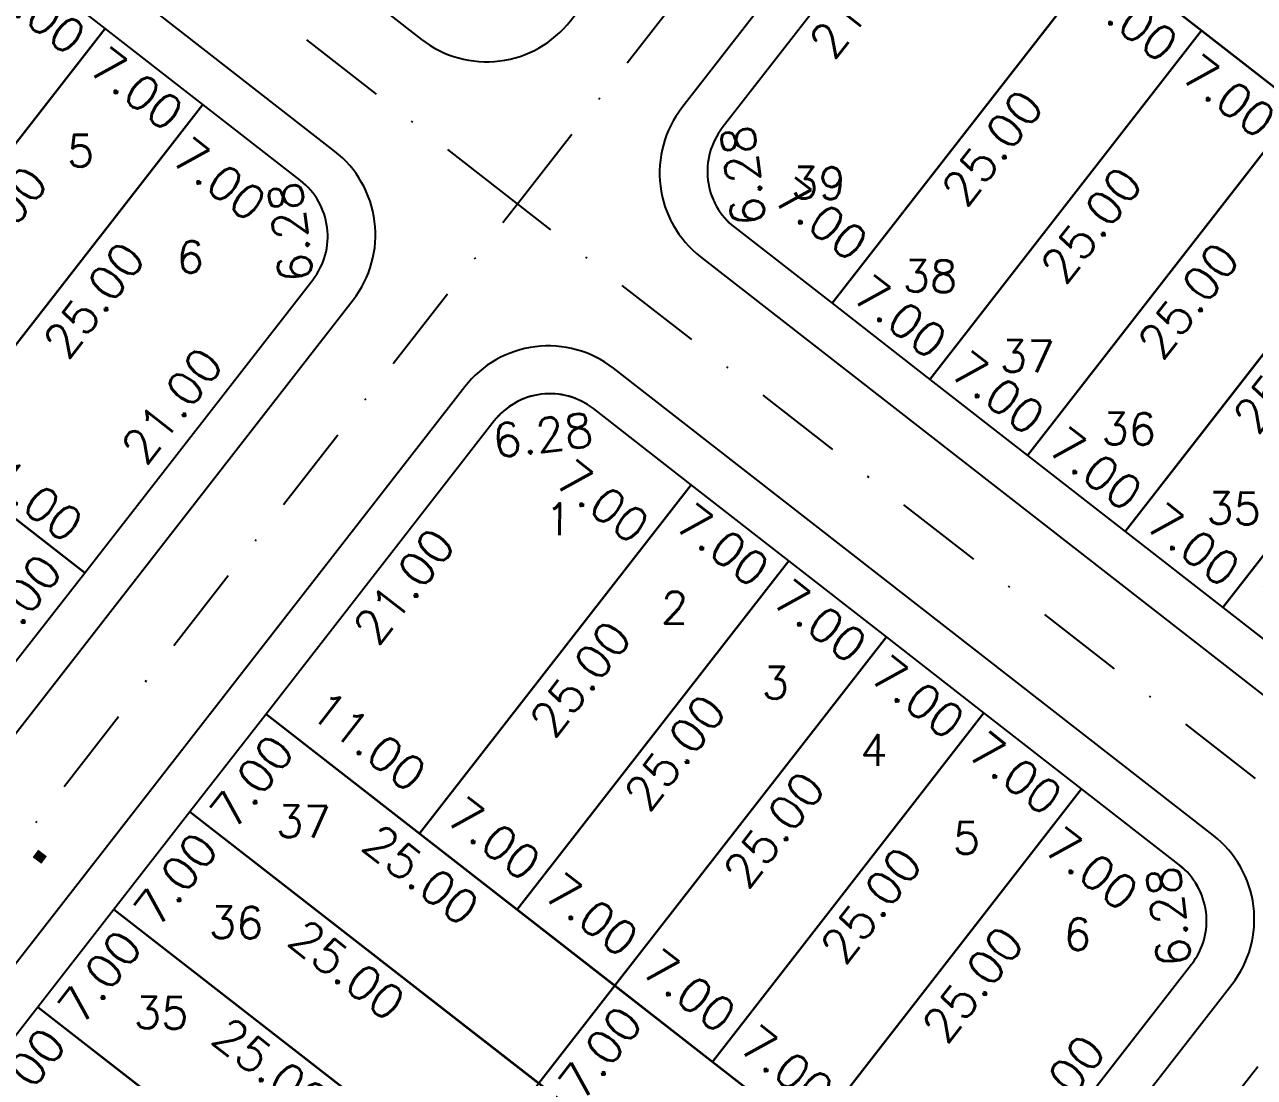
# Model space of a CAD drawing. Header units: millimetres. Extents: x -4430026 to 4783824, y 584 to 9593110.
# Drawn here: x 1955 to 2024.5, y 1104.4 to 1164 of the extents above; entities that cross this region are included whole.
import ezdxf
from ezdxf.enums import TextEntityAlignment as Align

# ---------------------------------------------------------------- set-up
doc = ezdxf.new("R2010")
doc.units = ezdxf.units.MM
doc.linetypes.add('CONTINUO', pattern=[0])
doc.linetypes.add('DASHDOT', pattern=[1, 0.5, -0.25, 0, -0.25])
for name, color, linetype in [('Calçada', 1, 'Continuous'), ('Cota', 8, 'Continuous'), ('Cota Curvas', 2, 'Continuous'), ('EIXO DAS VIAS', 252, 'DASHDOT'), ('Lotes', 2, 'Continuous'), ('Nomes de Ruas', 3, 'Continuous'), ('Numero de lotes', 5, 'Continuous'), ('Área Verde Geral', 98, 'Continuous')]:
    doc.layers.add(name, color=color, linetype=linetype)
doc.styles.add('arcad1', font='romans.shx')
doc.styles.add('ARIAL', font='arial.ttf', dxfattribs={"height": 0.25})
doc.styles.add('ROMANS', font='romans.shx')
doc.dimstyles.new('BOLA100', dxfattribs={"dimscale": 0, "dimtxt": 1.9, "dimasz": 0.18, "dimexe": 0.18, "dimexo": 0.063, "dimgap": 0, "dimtad": 1, "dimzin": 4, "dimdsep": 46, "dimtxsty": 'ROMANS', "dimcen": 0.09, "dimse1": 1, "dimse2": 1, "dimsd1": 1, "dimsd2": 1, "dimclrt": 256, "dimaunit": 1, "dimadec": 4, "dimazin": 0, "dimtfac": 1.2, "dimtix": 1, "dimtmove": 2, "dimatfit": 3, "dimfxl": 1, "dimtvp": 2, "dimtolj": 1, "dimtzin": 4, "dimarcsym": 0})

# ---------------------------------------------------------------- blocks, each defined once
blk = doc.blocks.new('*D2516')
at = {"layer": 'DEFPOINTS', "color": 0}
for p in [(2020.43, 1111.282), (2020.988, 1110.848), (2008.086, 1094.278)]:
    blk.add_point(p, dxfattribs=at)
at = {"layer": 'Cota', "insert": (2013.229, 1103.581), "char_height": 1.9, "attachment_point": 5, "rotation": 52.09358, "style": 'ROMANS'}
blk.add_mtext('\\A1;21.00', dxfattribs=at)
blk = doc.blocks.new('*D2529')
at = {"layer": 'DEFPOINTS', "color": 0}
for p in [(1988.36, 1109.638), (1990.438, 1108.02), (1984.06, 1104.115)]:
    blk.add_point(p, dxfattribs=at)
at = {"layer": 'Cota', "insert": (1987.538, 1105.842), "char_height": 1.9, "attachment_point": 5, "rotation": 52.09358, "style": 'ROMANS'}
blk.add_mtext('\\A1;7.00', dxfattribs=at)
blk = doc.blocks.new('*D2530')
at = {"layer": 'DEFPOINTS', "color": 0}
for p in [(2003.72, 1129.363), (2005.797, 1127.745), (1988.36, 1109.638)]:
    blk.add_point(p, dxfattribs=at)
at = {"layer": 'Cota', "insert": (1997.368, 1118.466), "char_height": 1.9, "attachment_point": 5, "rotation": 52.09358, "style": 'ROMANS'}
blk.add_mtext('\\A1;25.00', dxfattribs=at)
blk = doc.blocks.new('*D2539')
at = {"layer": 'DEFPOINTS', "color": 0}
for p in [(1955.733, 1108.428), (1957.832, 1106.794), (1951.433, 1102.905)]:
    blk.add_point(p, dxfattribs=at)
at = {"layer": 'Cota', "insert": (1954.932, 1104.616), "char_height": 1.9, "attachment_point": 5, "rotation": 52.09358, "style": 'ROMANS'}
blk.add_mtext('\\A1;7.00', dxfattribs=at)
blk = doc.blocks.new('*D2540')
at = {"layer": 'DEFPOINTS', "color": 0}
for p in [(1960.034, 1113.951), (1962.132, 1112.317), (1955.733, 1108.428)]:
    blk.add_point(p, dxfattribs=at)
at = {"layer": 'Cota', "insert": (1959.232, 1110.139), "char_height": 1.9, "attachment_point": 5, "rotation": 52.09358, "style": 'ROMANS'}
blk.add_mtext('\\A1;7.00', dxfattribs=at)
blk = doc.blocks.new('*D2541')
at = {"layer": 'DEFPOINTS', "color": 0}
for p in [(1964.334, 1119.474), (1966.433, 1117.84), (1960.034, 1113.951)]:
    blk.add_point(p, dxfattribs=at)
at = {"layer": 'Cota', "insert": (1963.533, 1115.662), "char_height": 1.9, "attachment_point": 5, "rotation": 52.09358, "style": 'ROMANS'}
blk.add_mtext('\\A1;7.00', dxfattribs=at)
blk = doc.blocks.new('*D2542')
at = {"layer": 'DEFPOINTS', "color": 0}
for p in [(1968.635, 1124.997), (1970.733, 1123.363), (1964.334, 1119.474)]:
    blk.add_point(p, dxfattribs=at)
at = {"layer": 'Cota', "insert": (1967.834, 1121.185), "char_height": 1.9, "attachment_point": 5, "rotation": 52.09358, "style": 'ROMANS'}
blk.add_mtext('\\A1;7.00', dxfattribs=at)
blk = doc.blocks.new('*D2543')
at = {"layer": 'DEFPOINTS', "color": 0}
for p in [(1981.537, 1141.566), (1983.635, 1139.932), (1968.635, 1124.997)]:
    blk.add_point(p, dxfattribs=at)
at = {"layer": 'Cota', "insert": (1976.435, 1132.231), "char_height": 1.9, "attachment_point": 5, "rotation": 52.09358, "style": 'ROMANS'}
blk.add_mtext('\\A1;21.00', dxfattribs=at)
blk = doc.blocks.new('*D2544')
at = {"layer": 'DEFPOINTS', "color": 0}
for p in [(1992.674, 1137.964), (1994.845, 1136.274), (1977.314, 1118.239)]:
    blk.add_point(p, dxfattribs=at)
at = {"layer": 'Cota', "insert": (1986.416, 1126.994), "char_height": 1.9, "attachment_point": 5, "rotation": 52.09358, "style": 'ROMANS'}
blk.add_mtext('\\A1;25.00', dxfattribs=at)
blk = doc.blocks.new('*D2545')
at = {"layer": 'DEFPOINTS', "color": 0}
for p in [(1998.197, 1133.664), (2000.193, 1132.109), (1982.837, 1113.938)]:
    blk.add_point(p, dxfattribs=at)
at = {"layer": 'Cota', "insert": (1991.764, 1122.83), "char_height": 1.9, "attachment_point": 5, "rotation": 52.09358, "style": 'ROMANS'}
blk.add_mtext('\\A1;25.00', dxfattribs=at)
blk = doc.blocks.new('*D2546')
at = {"layer": 'DEFPOINTS', "color": 0}
for p in [(2009.243, 1125.062), (2011.29, 1123.468), (1993.883, 1105.337)]:
    blk.add_point(p, dxfattribs=at)
at = {"layer": 'Cota', "insert": (2002.861, 1114.189), "char_height": 1.9, "attachment_point": 5, "rotation": 52.09358, "style": 'ROMANS'}
blk.add_mtext('\\A1;25.00', dxfattribs=at)
blk = doc.blocks.new('*D2547')
at = {"layer": 'DEFPOINTS', "color": 0}
for p in [(2014.766, 1120.762), (2017.039, 1118.992), (1999.407, 1101.036)]:
    blk.add_point(p, dxfattribs=at)
at = {"layer": 'Cota', "insert": (2008.61, 1109.713), "char_height": 1.9, "attachment_point": 5, "rotation": 52.09358, "style": 'ROMANS'}
blk.add_mtext('\\A1;25.00', dxfattribs=at)
blk = doc.blocks.new('*D2548')
at = {"layer": 'DEFPOINTS', "color": 0}
for p in [(2007.341, 1174.705), (2009.429, 1173.079), (1994.439, 1158.136)]:
    blk.add_point(p, dxfattribs=at)
at = {"layer": 'Cota', "insert": (2002.229, 1165.378), "char_height": 1.9, "attachment_point": 5, "rotation": 52.09358, "style": 'ROMANS'}
blk.add_mtext('\\A1;21.00', dxfattribs=at)
blk = doc.blocks.new('*D2549')
at = {"layer": 'DEFPOINTS', "color": 0}
for p in [(2016.02, 1167.947), (2018.14, 1166.296), (2000.66, 1148.221)]:
    blk.add_point(p, dxfattribs=at)
at = {"layer": 'Cota', "insert": (2009.711, 1157.017), "char_height": 1.9, "attachment_point": 5, "rotation": 52.09358, "style": 'ROMANS'}
blk.add_mtext('\\A1;25.00', dxfattribs=at)
blk = doc.blocks.new('*D2550')
at = {"layer": 'DEFPOINTS', "color": 0}
for p in [(2021.543, 1163.646), (2023.741, 1161.935), (2006.183, 1143.921)]:
    blk.add_point(p, dxfattribs=at)
at = {"layer": 'Cota', "insert": (2015.311, 1152.656), "char_height": 1.9, "attachment_point": 5, "rotation": 52.09358, "style": 'ROMANS'}
blk.add_mtext('\\A1;25.00', dxfattribs=at)
blk = doc.blocks.new('*D2551')
at = {"layer": 'DEFPOINTS', "color": 0}
for p in [(2027.066, 1159.346), (2029.237, 1157.655), (2011.707, 1139.62)]:
    blk.add_point(p, dxfattribs=at)
at = {"layer": 'Cota', "insert": (2020.808, 1148.376), "char_height": 1.9, "attachment_point": 5, "rotation": 52.09358, "style": 'ROMANS'}
blk.add_mtext('\\A1;25.00', dxfattribs=at)
blk = doc.blocks.new('*D2552')
at = {"layer": 'DEFPOINTS', "color": 0}
for p in [(2032.589, 1155.045), (2034.63, 1153.456), (2017.23, 1135.32)]:
    blk.add_point(p, dxfattribs=at)
at = {"layer": 'Cota', "insert": (2026.201, 1144.177), "char_height": 1.9, "attachment_point": 5, "rotation": 52.09358, "style": 'ROMANS'}
blk.add_mtext('\\A1;25.00', dxfattribs=at)
blk = doc.blocks.new('*D2553')
at = {"layer": 'DEFPOINTS', "color": 0}
for p in [(2038.112, 1150.744), (2040.126, 1149.176), (2022.753, 1131.019)]:
    blk.add_point(p, dxfattribs=at)
at = {"layer": 'Cota', "insert": (2031.697, 1139.897), "char_height": 1.9, "attachment_point": 5, "rotation": 52.09358, "style": 'ROMANS'}
blk.add_mtext('\\A1;25.00', dxfattribs=at)
blk = doc.blocks.new('*D2666')
at = {"layer": 'DEFPOINTS', "color": 0}
for p in [(1954.012, 1168.069), (1956.245, 1166.33), (1938.652, 1148.343)]:
    blk.add_point(p, dxfattribs=at)
at = {"layer": 'Cota', "insert": (1947.815, 1157.051), "char_height": 1.9, "attachment_point": 5, "rotation": 52.09358, "style": 'ROMANS'}
blk.add_mtext('\\A1;25.00', dxfattribs=at)
blk = doc.blocks.new('*D2675')
at = {"layer": 'DEFPOINTS', "color": 0}
for p in [(1957.62, 1133.574), (1958.378, 1132.984), (1954.077, 1127.461)]:
    blk.add_point(p, dxfattribs=at)
at = {"layer": 'Cota', "insert": (1954.72, 1131.396), "char_height": 1.9, "attachment_point": 5, "rotation": 52.09358, "style": 'ROMANS'}
blk.add_mtext('\\A1;7.00', dxfattribs=at)
blk = doc.blocks.new('*D2676')
at = {"layer": 'DEFPOINTS', "color": 0}
for p in [(1970.521, 1150.144), (1971.28, 1149.553), (1958.378, 1132.984)]:
    blk.add_point(p, dxfattribs=at)
at = {"layer": 'Cota', "insert": (1963.321, 1142.443), "char_height": 1.9, "attachment_point": 5, "rotation": 52.09358, "style": 'ROMANS'}
blk.add_mtext('\\A1;21.00', dxfattribs=at)
blk = doc.blocks.new('*D2679')
at = {"layer": 'DEFPOINTS', "color": 0}
for p in [(1959.535, 1163.768), (1961.835, 1161.977), (1944.176, 1144.043)]:
    blk.add_point(p, dxfattribs=at)
at = {"layer": 'Cota', "insert": (1953.406, 1152.698), "char_height": 1.9, "attachment_point": 5, "rotation": 52.09358, "style": 'ROMANS'}
blk.add_mtext('\\A1;25.00', dxfattribs=at)
blk = doc.blocks.new('*D2680')
at = {"layer": 'DEFPOINTS', "color": 0}
for p in [(1965.058, 1159.467), (1967.332, 1157.696), (1949.699, 1139.742)]:
    blk.add_point(p, dxfattribs=at)
at = {"layer": 'Cota', "insert": (1958.903, 1148.417), "char_height": 1.9, "attachment_point": 5, "rotation": 52.09358, "style": 'ROMANS'}
blk.add_mtext('\\A1;25.00', dxfattribs=at)
blk = doc.blocks.new('*D2929')
at = {"layer": 'DEFPOINTS', "color": 0}
for p in [(1954.012, 1168.069), (1959.535, 1163.768), (1957.968, 1161.756)]:
    blk.add_point(p, dxfattribs=at)
at = {"layer": 'Cota', "insert": (1955.79, 1164.656), "char_height": 1.9, "attachment_point": 5, "rotation": 322.09358, "style": 'ROMANS'}
blk.add_mtext('\\A1;7.00', dxfattribs=at)
blk = doc.blocks.new('*D2930')
at = {"layer": 'DEFPOINTS', "color": 0}
for p in [(1959.535, 1163.768), (1965.058, 1159.467), (1963.491, 1157.455)]:
    blk.add_point(p, dxfattribs=at)
at = {"layer": 'Cota', "insert": (1961.313, 1160.355), "char_height": 1.9, "attachment_point": 5, "rotation": 322.09358, "style": 'ROMANS'}
blk.add_mtext('\\A1;7.00', dxfattribs=at)
blk = doc.blocks.new('*D2931')
at = {"layer": 'DEFPOINTS', "color": 0}
for p in [(1992.674, 1137.964), (1998.197, 1133.664), (1996.63, 1131.652)]:
    blk.add_point(p, dxfattribs=at)
at = {"layer": 'Cota', "insert": (1994.452, 1134.551), "char_height": 1.9, "attachment_point": 5, "rotation": 322.09358, "style": 'ROMANS'}
blk.add_mtext('\\A1;7.00', dxfattribs=at)
blk = doc.blocks.new('*D2932')
at = {"layer": 'DEFPOINTS', "color": 0}
for p in [(1998.197, 1133.664), (2003.72, 1129.363), (2002.153, 1127.351)]:
    blk.add_point(p, dxfattribs=at)
at = {"layer": 'Cota', "insert": (1999.975, 1130.251), "char_height": 1.9, "attachment_point": 5, "rotation": 322.09358, "style": 'ROMANS'}
blk.add_mtext('\\A1;7.00', dxfattribs=at)
blk = doc.blocks.new('*D2933')
at = {"layer": 'DEFPOINTS', "color": 0}
for p in [(2003.72, 1129.363), (2009.243, 1125.062), (2007.676, 1123.05)]:
    blk.add_point(p, dxfattribs=at)
at = {"layer": 'Cota', "insert": (2005.498, 1125.95), "char_height": 1.9, "attachment_point": 5, "rotation": 322.09358, "style": 'ROMANS'}
blk.add_mtext('\\A1;7.00', dxfattribs=at)
blk = doc.blocks.new('*D2934')
at = {"layer": 'DEFPOINTS', "color": 0}
for p in [(2009.243, 1125.062), (2014.766, 1120.762), (2013.199, 1118.75)]:
    blk.add_point(p, dxfattribs=at)
at = {"layer": 'Cota', "insert": (2011.021, 1121.65), "char_height": 1.9, "attachment_point": 5, "rotation": 322.09358, "style": 'ROMANS'}
blk.add_mtext('\\A1;7.00', dxfattribs=at)
blk = doc.blocks.new('*D2980')
at = {"layer": 'DEFPOINTS', "color": 0}
for p in [(1949.699, 1139.742), (1958.749, 1133.46), (1958.378, 1132.984)]:
    blk.add_point(p, dxfattribs=at)
at = {"layer": 'Cota', "insert": (1954.993, 1137.589), "char_height": 1.9, "attachment_point": 5, "rotation": 322.09358, "style": 'ROMANS'}
blk.add_mtext('\\A1;11.00', dxfattribs=at)
blk = doc.blocks.new('*D3011')
at = {"layer": 'DEFPOINTS', "color": 0}
for p in [(1988.36, 1109.638), (1986.677, 1107.476), (2008.086, 1094.278)]:
    blk.add_point(p, dxfattribs=at)
at = {"layer": 'Cota', "insert": (1997.123, 1100.546), "char_height": 1.9, "attachment_point": 5, "rotation": 322.09358, "style": 'ROMANS'}
blk.add_mtext('\\A1;25.00', dxfattribs=at)
blk = doc.blocks.new('*D3012')
at = {"layer": 'DEFPOINTS', "color": 0}
for p in [(1968.635, 1124.997), (1966.952, 1122.835), (1988.36, 1109.638)]:
    blk.add_point(p, dxfattribs=at)
at = {"layer": 'Cota', "insert": (1977.398, 1115.905), "char_height": 1.9, "attachment_point": 5, "rotation": 322.09358, "style": 'ROMANS'}
blk.add_mtext('\\A1;25.00', dxfattribs=at)
blk = doc.blocks.new('*D3013')
at = {"layer": 'DEFPOINTS', "color": 0}
for p in [(1938.652, 1148.343), (1936.969, 1146.181), (1958.378, 1132.984)]:
    blk.add_point(p, dxfattribs=at)
at = {"layer": 'Cota', "insert": (1947.415, 1139.251), "char_height": 1.9, "attachment_point": 5, "rotation": 322.09358, "style": 'ROMANS'}
blk.add_mtext('\\A1;25.00', dxfattribs=at)
blk = doc.blocks.new('*D3021')
at = {"layer": 'DEFPOINTS', "color": 0}
for p in [(1964.334, 1119.474), (1962.767, 1117.461), (1984.06, 1104.115)]:
    blk.add_point(p, dxfattribs=at)
at = {"layer": 'Cota', "insert": (1973.213, 1110.53), "char_height": 1.9, "attachment_point": 5, "rotation": 322.09358, "style": 'ROMANS'}
blk.add_mtext('\\A1;25.00', dxfattribs=at)
blk = doc.blocks.new('*D3030')
at = {"layer": 'DEFPOINTS', "color": 0}
for p in [(1960.034, 1113.951), (1958.449, 1111.915), (1979.759, 1098.591)]:
    blk.add_point(p, dxfattribs=at)
at = {"layer": 'Cota', "insert": (1968.895, 1104.985), "char_height": 1.9, "attachment_point": 5, "rotation": 322.09358, "style": 'ROMANS'}
blk.add_mtext('\\A1;25.00', dxfattribs=at)
blk = doc.blocks.new('*D3039')
at = {"layer": 'DEFPOINTS', "color": 0}
for p in [(1955.733, 1108.428), (1954.065, 1106.285), (1975.459, 1093.068)]:
    blk.add_point(p, dxfattribs=at)
at = {"layer": 'Cota', "insert": (1964.511, 1099.355), "char_height": 1.9, "attachment_point": 5, "rotation": 322.09358, "style": 'ROMANS'}
blk.add_mtext('\\A1;25.00', dxfattribs=at)
blk = doc.blocks.new('*D3150')
at = {"layer": 'DEFPOINTS', "color": 0}
for p in [(1968.635, 1124.997), (1978.177, 1119.347), (1977.314, 1118.239)]:
    blk.add_point(p, dxfattribs=at)
at = {"layer": 'Cota', "insert": (1974.421, 1123.476), "char_height": 1.9, "attachment_point": 5, "rotation": 322.09358, "style": 'ROMANS'}
blk.add_mtext('\\A1;11.00', dxfattribs=at)
blk = doc.blocks.new('*D3151')
at = {"layer": 'DEFPOINTS', "color": 0}
for p in [(1977.314, 1118.239), (1983.7, 1115.046), (1982.837, 1113.938)]:
    blk.add_point(p, dxfattribs=at)
at = {"layer": 'Cota', "insert": (1981.522, 1117.946), "char_height": 1.9, "attachment_point": 5, "rotation": 322.09358, "style": 'ROMANS'}
blk.add_mtext('\\A1;7.00', dxfattribs=at)
blk = doc.blocks.new('*D3152')
at = {"layer": 'DEFPOINTS', "color": 0}
for p in [(1982.837, 1113.938), (1989.223, 1110.746), (1988.36, 1109.638)]:
    blk.add_point(p, dxfattribs=at)
at = {"layer": 'Cota', "insert": (1987.045, 1113.646), "char_height": 1.9, "attachment_point": 5, "rotation": 322.09358, "style": 'ROMANS'}
blk.add_mtext('\\A1;7.00', dxfattribs=at)
blk = doc.blocks.new('*D3153')
at = {"layer": 'DEFPOINTS', "color": 0}
for p in [(1988.36, 1109.638), (1994.746, 1106.445), (1993.883, 1105.337)]:
    blk.add_point(p, dxfattribs=at)
at = {"layer": 'Cota', "insert": (1992.568, 1109.345), "char_height": 1.9, "attachment_point": 5, "rotation": 322.09358, "style": 'ROMANS'}
blk.add_mtext('\\A1;7.00', dxfattribs=at)
blk = doc.blocks.new('*D3154')
at = {"layer": 'DEFPOINTS', "color": 0}
for p in [(1993.883, 1105.337), (2000.269, 1102.145), (1999.407, 1101.036)]:
    blk.add_point(p, dxfattribs=at)
at = {"layer": 'Cota', "insert": (1998.092, 1105.044), "char_height": 1.9, "attachment_point": 5, "rotation": 322.09358, "style": 'ROMANS'}
blk.add_mtext('\\A1;7.00', dxfattribs=at)
blk = doc.blocks.new('*D3895')
at = {"layer": 'DEFPOINTS', "color": 0}
for p in [(2017.729, 1135.961), (2017.23, 1135.32), (2022.753, 1131.019)]:
    blk.add_point(p, dxfattribs=at)
at = {"layer": 'Cota', "insert": (2021.075, 1134.561), "char_height": 1.9, "attachment_point": 5, "rotation": 322.09358, "style": 'ROMANS'}
blk.add_mtext('\\A1;7.00', dxfattribs=at)
blk = doc.blocks.new('*D3896')
at = {"layer": 'DEFPOINTS', "color": 0}
for p in [(2012.206, 1140.262), (2011.707, 1139.62), (2017.23, 1135.32)]:
    blk.add_point(p, dxfattribs=at)
at = {"layer": 'Cota', "insert": (2015.551, 1138.861), "char_height": 1.9, "attachment_point": 5, "rotation": 322.09358, "style": 'ROMANS'}
blk.add_mtext('\\A1;7.00', dxfattribs=at)
blk = doc.blocks.new('*D3897')
at = {"layer": 'DEFPOINTS', "color": 0}
for p in [(2006.683, 1144.562), (2006.183, 1143.921), (2011.707, 1139.62)]:
    blk.add_point(p, dxfattribs=at)
at = {"layer": 'Cota', "insert": (2010.028, 1143.162), "char_height": 1.9, "attachment_point": 5, "rotation": 322.09358, "style": 'ROMANS'}
blk.add_mtext('\\A1;7.00', dxfattribs=at)
blk = doc.blocks.new('*D3898')
at = {"layer": 'DEFPOINTS', "color": 0}
for p in [(2001.16, 1148.863), (2000.66, 1148.221), (2006.183, 1143.921)]:
    blk.add_point(p, dxfattribs=at)
at = {"layer": 'Cota', "insert": (2004.505, 1147.462), "char_height": 1.9, "attachment_point": 5, "rotation": 322.09358, "style": 'ROMANS'}
blk.add_mtext('\\A1;7.00', dxfattribs=at)
blk = doc.blocks.new('*D3917')
at = {"layer": 'DEFPOINTS', "color": 0}
for p in [(2021.543, 1163.646), (2019.747, 1161.339), (2027.066, 1159.346)]:
    blk.add_point(p, dxfattribs=at)
at = {"layer": 'Cota', "insert": (2023.092, 1159.939), "char_height": 1.9, "attachment_point": 5, "rotation": 322.09358, "style": 'ROMANS'}
blk.add_mtext('\\A1;7.00', dxfattribs=at)
blk = doc.blocks.new('*D3918')
at = {"layer": 'DEFPOINTS', "color": 0}
for p in [(2016.02, 1167.947), (2014.224, 1165.64), (2021.543, 1163.646)]:
    blk.add_point(p, dxfattribs=at)
at = {"layer": 'Cota', "insert": (2017.569, 1164.239), "char_height": 1.9, "attachment_point": 5, "rotation": 322.09358, "style": 'ROMANS'}
blk.add_mtext('\\A1;7.00', dxfattribs=at)
blk = doc.blocks.new('*D3934')
at = {"layer": 'DEFPOINTS', "color": 0}
for p in [(2007.888, 1175.408), (2007.341, 1174.705), (2027.066, 1159.346)]:
    blk.add_point(p, dxfattribs=at)
at = {"layer": 'Cota', "insert": (2018.334, 1168.478), "char_height": 1.9, "attachment_point": 5, "rotation": 322.09358, "style": 'ROMANS'}
blk.add_mtext('\\A1;25.00', dxfattribs=at)
blk = doc.blocks.new('*D7328')
at = {"layer": 'DEFPOINTS', "color": 0}
for p in [(1964.221, 1158.653), (1969.744, 1154.352), (1968.177, 1152.34)]:
    blk.add_point(p, dxfattribs=at)
at = {"layer": 'Cota', "insert": (1965.999, 1155.24), "char_height": 1.9, "attachment_point": 5, "rotation": 322.09358, "style": 'ROMANS'}
blk.add_mtext('\\A1;7.00', dxfattribs=at)
blk = doc.blocks.new('*D7329')
at = {"layer": 'DEFPOINTS', "color": 0}
for p in [(1985.886, 1140.424), (1991.409, 1136.123), (1989.842, 1134.111)]:
    blk.add_point(p, dxfattribs=at)
at = {"layer": 'Cota', "insert": (1987.664, 1137.011), "char_height": 1.9, "attachment_point": 5, "rotation": 322.09358, "style": 'ROMANS'}
blk.add_mtext('\\A1;7.00', dxfattribs=at)
blk = doc.blocks.new('*D7330')
at = {"layer": 'DEFPOINTS', "color": 0}
for p in [(2013.553, 1119.663), (2019.076, 1115.363), (2017.509, 1113.35)]:
    blk.add_point(p, dxfattribs=at)
at = {"layer": 'Cota', "insert": (2015.331, 1116.25), "char_height": 1.9, "attachment_point": 5, "rotation": 322.09358, "style": 'ROMANS'}
blk.add_mtext('\\A1;7.00', dxfattribs=at)
blk = doc.blocks.new('*D7363')
at = {"layer": 'DEFPOINTS', "color": 0}
for p in [(2024.095, 1132.888), (2023.596, 1132.246), (2029.119, 1127.946)]:
    blk.add_point(p, dxfattribs=at)
at = {"layer": 'Cota', "insert": (2027.441, 1131.487), "char_height": 1.9, "attachment_point": 5, "rotation": 322.09358, "style": 'ROMANS'}
blk.add_mtext('\\A1;7.00', dxfattribs=at)
blk = doc.blocks.new('*D7364')
at = {"layer": 'DEFPOINTS', "color": 0}
for p in [(1996.686, 1154.388), (1996.187, 1153.747), (2001.71, 1149.446)]:
    blk.add_point(p, dxfattribs=at)
at = {"layer": 'Cota', "insert": (2000.032, 1152.988), "char_height": 1.9, "attachment_point": 5, "rotation": 322.09358, "style": 'ROMANS'}
blk.add_mtext('\\A1;7.00', dxfattribs=at)

msp = doc.modelspace()

# ---------------------------------------------------------------- hatches: boundary and pattern name
at = {"layer": 'Área Verde Geral'}
h = msp.add_hatch(dxfattribs=at)
h.set_pattern_fill('ANSI37', color=256, scale=0.3, angle=24.82082, style=0)
h.set_pattern_definition([(69.82082076, (-350710.31295, -9590084.73025), (-0.894034063135, 0.32857167248), []), (159.82082076, (-350710.31295, -9590084.73025), (-0.32857167248, -0.894034063135), [])])
edge = h.paths.add_edge_path()
edge.add_arc((1861.562, 1234.994), 4, 359.70531, 412.09358)
edge.add_line((1864.02, 1238.15), (1765.654, 1314.743))
edge.add_arc((1739.476, 1280.231), 43.318, 52.8195, 53.53387)
edge.add_arc((1741.08, 1283.174), 40, 52.09358, 52.87597, ccw=False)
edge.add_arc((1741.08, 1283.174), 40, 52.09358, 52.87597)
edge.add_arc((1739.476, 1280.231), 43.318, 53.53387, 69.28578)
edge.add_arc((1741.08, 1283.174), 40, 69.94368, 89.93581)
edge.add_arc((1741.601, 1286.125), 37.052, 90.70851, 90.7367, ccw=False)
edge.add_line((1741.143, 1323.174), (1697.985, 1323.396))
edge.add_line((1697.985, 1323.396), (1694.053, 1315.273))
edge.add_line((1694.053, 1315.273), (1807.75, 1178.603))
edge.add_line((1807.75, 1178.603), (1894.98, 896.706))
edge.add_line((1894.98, 896.706), (1950.571, 824.298))
edge.add_line((1950.571, 824.298), (2017.449, 783.626))
edge.add_line((2017.449, 783.626), (2115.572, 797.537))
edge.add_line((2115.572, 797.537), (2114.466, 803.658))
edge.add_arc((2002.777, 783.463), 113.5, 10.24925, 52.09372)
edge.add_line((2072.508, 873.016), (2072.508, 873.016))
edge.add_line((2072.508, 873.016), (1944.686, 972.546))
edge.add_arc((2071.554, 1135.477), 206.5, 185.8906, 232.09358, ccw=False)
edge.add_arc((2071.553, 1135.486), 206.5, 179.70531, 185.89309, ccw=False)
edge.add_line((1865.056, 1136.548), (1865.562, 1234.973))

# ---------------------------------------------------------------- linework, layer by layer
at = {"layer": 'Calçada', "lineweight": -3}
for p, q in [((2137.388, 1345.789), (1992.159, 1159.277)), ((2137.388, 1345.789), (1992.159, 1159.277)), ((1901.896, 1056.377), (1973.559, 1148.412)), ((1901.896, 1056.377), (1973.559, 1148.412)), ((1979.871, 1143.497), (1902.382, 1043.98)), ((1979.871, 1143.497), (1902.382, 1043.98)), ((1938.554, 1000.912), (2023.267, 1109.706)), ((1938.554, 1000.912), (2023.267, 1109.706))]:
    msp.add_line(p, q, dxfattribs=at)
for points in [[(2128.008, 1346.764, 0.494649), (2125.582, 1355.988, 0.024068), (2082.51, 1371.556, 0.311503), (2076.01, 1369.508), (1942.451, 1197.983, 0.414214), (1943.499, 1189.562), (1977.427, 1163.144, 0.414214), (1985.847, 1164.192)], [(2128.008, 1346.764, 0.494649), (2125.582, 1355.988, 0.024068), (2082.51, 1371.556, 0.311503), (2076.01, 1369.508), (1942.451, 1197.983, 0.414214), (1943.499, 1189.562), (1977.427, 1163.144, 0.414214), (1985.847, 1164.192)], [(2185.49, 1318.042, 0.452766), (2183.798, 1326.9, 0.023245), (2144.671, 1347.534, 0.350372), (2137.388, 1345.789), (1992.159, 1159.277, 0.414214), (1993.207, 1150.857), (2027.134, 1124.439, 0.414214), (2035.555, 1125.487)], [(2185.49, 1318.042, 0.452766), (2183.798, 1326.9, 0.023245), (2144.671, 1347.534, 0.350372), (2137.388, 1345.789), (1992.159, 1159.277, 0.414214), (1993.207, 1150.857), (2027.134, 1124.439, 0.414214), (2035.555, 1125.487)], [(1973.559, 1148.412, 0.414214), (1972.512, 1156.832), (1938.584, 1183.25, 0.414214), (1930.164, 1182.202), (1878.289, 1115.582, 0.199075), (1877.07, 1111.151, 0.071049), (1891.655, 1057.682, 0.569859), (1901.896, 1056.377)], [(1973.559, 1148.412, 0.414214), (1972.512, 1156.832), (1938.584, 1183.25, 0.414214), (1930.164, 1182.202), (1878.289, 1115.582, 0.199075), (1877.07, 1111.151, 0.071049), (1891.655, 1057.682, 0.569859), (1901.896, 1056.377)], [(2023.267, 1109.706, 0.414214), (2022.219, 1118.127), (1988.292, 1144.545, 0.414214), (1979.871, 1143.497), (1902.382, 1043.98, 0.30559), (1901.923, 1037.288, 0.058859), (1929.47, 1000.466, 0.458657), (1938.554, 1000.912)], [(2023.267, 1109.706, 0.414214), (2022.219, 1118.127), (1988.292, 1144.545, 0.414214), (1979.871, 1143.497), (1902.382, 1043.98, 0.30559), (1901.923, 1037.288, 0.058859), (1929.47, 1000.466, 0.458657), (1938.554, 1000.912)]]:
    msp.add_lwpolyline(points, format="xyb", close=True, dxfattribs=at)
at = {"layer": 'EIXO DAS VIAS', "ltscale": 10}
for p, q in [((1982.859, 1153.844, 103.708), (2139.098, 1354.495, 103.708)), ((1982.859, 1153.844, 103.708), (1933.151, 1192.55, 103.708)), ((1895.16, 1041.216, 103.708), (1982.859, 1153.844, 103.708)), ((2032.567, 1115.139, 103.708), (1982.859, 1153.844, 103.708)), ((1934.781, 989.556, 103.708), (2032.567, 1115.139, 103.708))]:
    msp.add_line(p, q, dxfattribs=at)
at = {"layer": 'Lotes', "lineweight": -3}
for p, q in [((2011.707, 1139.62), (2160.196, 1330.319)), ((2046.791, 1143.986), (2007.341, 1174.705)), ((2016.02, 1167.947), (2000.66, 1148.221)), ((1944.176, 1144.043), (1959.535, 1163.768)), ((1958.378, 1132.984), (1918.927, 1163.703)), ((2021.543, 1163.646), (2006.183, 1143.921)), ((1949.699, 1139.742), (1965.058, 1159.467)), ((2032.589, 1155.045), (2017.23, 1135.32)), ((2038.112, 1150.744), (2022.753, 1131.019)), ((1977.314, 1118.239), (1992.674, 1137.964)), ((1982.837, 1113.938), (1998.197, 1133.664)), ((2003.72, 1129.363), (1917.406, 1018.514)), ((2008.086, 1094.278), (1968.635, 1124.997)), ((1993.883, 1105.337), (2009.243, 1125.062)), ((1999.407, 1101.036), (2014.766, 1120.762)), ((2003.785, 1088.755), (1964.334, 1119.474)), ((1999.485, 1083.232), (1960.034, 1113.951)), ((1995.184, 1077.709), (1955.733, 1108.428))]:
    msp.add_line(p, q, dxfattribs=at)
at = {"layer": 'Lotes', "linetype": 'CONTINUO', "lineweight": -3}
for p, q in [((2007.341, 1174.705), (1994.439, 1158.136)), ((2007.341, 1174.705), (2027.066, 1159.346)), ((1959.535, 1163.768), (1954.012, 1168.069)), ((2016.02, 1167.947), (2000.66, 1148.221)), ((2000.66, 1148.221), (2016.02, 1167.947)), ((2021.543, 1163.646), (2016.02, 1167.947)), ((1944.176, 1144.043), (1959.535, 1163.768)), ((1959.535, 1163.768), (1944.176, 1144.043)), ((1965.058, 1159.467), (1959.535, 1163.768)), ((2021.543, 1163.646), (2006.183, 1143.921)), ((2006.183, 1143.921), (2021.543, 1163.646)), ((2027.066, 1159.346), (2021.543, 1163.646)), ((1949.699, 1139.742), (1965.058, 1159.467)), ((1965.058, 1159.467), (1949.699, 1139.742)), ((1970.581, 1155.167), (1965.058, 1159.467)), ((2027.066, 1159.346), (2011.707, 1139.62)), ((2011.707, 1139.62), (2027.066, 1159.346)), ((2032.589, 1155.045), (2017.23, 1135.32)), ((2017.23, 1135.32), (2032.589, 1155.045)), ((1995.137, 1152.522), (2000.66, 1148.221)), ((2038.112, 1150.744), (2022.753, 1131.019)), ((2022.753, 1131.019), (2038.112, 1150.744)), ((1958.378, 1132.984), (1971.28, 1149.553)), ((1958.378, 1132.984), (1938.652, 1148.343)), ((2000.66, 1148.221), (2006.183, 1143.921)), ((2006.183, 1143.921), (2011.707, 1139.62)), ((1992.674, 1137.964), (1987.15, 1142.265)), ((1981.537, 1141.566), (1968.635, 1124.997)), ((1949.699, 1139.742), (1958.378, 1132.984)), ((2011.707, 1139.62), (2017.23, 1135.32)), ((1977.314, 1118.239), (1992.674, 1137.964)), ((1992.674, 1137.964), (1977.314, 1118.239)), ((1998.197, 1133.664), (1992.674, 1137.964)), ((2017.23, 1135.32), (2022.753, 1131.019)), ((1982.837, 1113.938), (1998.197, 1133.664)), ((1998.197, 1133.664), (1982.837, 1113.938)), ((2003.72, 1129.363), (1998.197, 1133.664)), ((1954.077, 1127.461), (1958.378, 1132.984)), ((2022.753, 1131.019), (2028.276, 1126.718)), ((1988.36, 1109.638), (2003.72, 1129.363)), ((2003.72, 1129.363), (1988.36, 1109.638)), ((2009.243, 1125.062), (2003.72, 1129.363)), ((1968.635, 1124.997), (1964.334, 1119.474)), ((1968.635, 1124.997), (1977.314, 1118.239)), ((1988.36, 1109.638), (1968.635, 1124.997)), ((1993.883, 1105.337), (2009.243, 1125.062)), ((2009.243, 1125.062), (1993.883, 1105.337)), ((2014.766, 1120.762), (2009.243, 1125.062)), ((1999.407, 1101.036), (2014.766, 1120.762)), ((2014.766, 1120.762), (1999.407, 1101.036)), ((2020.289, 1116.461), (2014.766, 1120.762)), ((1964.334, 1119.474), (1960.034, 1113.951)), ((1964.334, 1119.474), (1984.06, 1104.115)), ((1984.06, 1104.115), (1964.334, 1119.474)), ((1977.314, 1118.239), (1982.837, 1113.938)), ((1960.034, 1113.951), (1955.733, 1108.428)), ((1960.034, 1113.951), (1979.759, 1098.591)), ((1979.759, 1098.591), (1960.034, 1113.951)), ((1982.837, 1113.938), (1988.36, 1109.638)), ((2008.086, 1094.278), (2020.988, 1110.848)), ((1984.06, 1104.115), (1988.36, 1109.638)), ((1988.36, 1109.638), (1984.06, 1104.115)), ((1988.36, 1109.638), (1993.883, 1105.337)), ((2008.086, 1094.278), (1988.36, 1109.638)), ((1955.733, 1108.428), (1951.433, 1102.905)), ((1955.733, 1108.428), (1975.459, 1093.068)), ((1975.459, 1093.068), (1955.733, 1108.428)), ((1993.883, 1105.337), (1999.407, 1101.036))]:
    msp.add_line(p, q, dxfattribs=at)
at = {"layer": 'Lotes'}
for points in [[(2011.641, 1180.228), (2007.341, 1174.705), (2016.02, 1167.947), (2021.543, 1163.646), (2027.066, 1159.346), (2031.367, 1164.869)], [(1954.012, 1168.069), (1938.652, 1148.343), (1944.176, 1144.043), (1959.535, 1163.768)], [(2016.02, 1167.947), (2000.66, 1148.221), (2006.183, 1143.921), (2021.543, 1163.646)], [(1959.535, 1163.768), (1944.176, 1144.043), (1949.699, 1139.742), (1965.058, 1159.467)], [(2021.543, 1163.646), (2006.183, 1143.921), (2011.707, 1139.62), (2027.066, 1159.346)], [(2027.066, 1159.346), (2011.707, 1139.62), (2017.23, 1135.32), (2032.589, 1155.045)], [(2032.589, 1155.045), (2017.23, 1135.32), (2022.753, 1131.019), (2038.112, 1150.744)], [(1938.652, 1148.343), (1934.352, 1142.82), (1954.077, 1127.461), (1958.378, 1132.984), (1949.699, 1139.742), (1944.176, 1144.043)], [(1992.674, 1137.964), (1977.314, 1118.239), (1982.837, 1113.938), (1998.197, 1133.664)], [(1998.197, 1133.664), (1982.837, 1113.938), (1988.36, 1109.638), (2003.72, 1129.363)], [(2003.72, 1129.363), (1988.36, 1109.638), (1993.883, 1105.337), (2009.243, 1125.062)], [(1982.837, 1113.938), (1977.314, 1118.239), (1968.635, 1124.997), (1964.334, 1119.474), (1984.06, 1104.115), (1988.36, 1109.638)], [(2009.243, 1125.062), (1993.883, 1105.337), (1999.407, 1101.036), (2014.766, 1120.762)], [(1964.334, 1119.474), (1960.034, 1113.951), (1979.759, 1098.591), (1984.06, 1104.115)], [(1960.034, 1113.951), (1955.733, 1108.428), (1975.459, 1093.068), (1979.759, 1098.591)], [(1988.36, 1109.638), (1984.06, 1104.115), (2003.785, 1088.755), (2008.086, 1094.278), (1999.407, 1101.036), (1993.883, 1105.337)], [(1955.733, 1108.428), (1951.433, 1102.905), (1971.158, 1087.545), (1975.459, 1093.068)]]:
    msp.add_lwpolyline(points, close=True, dxfattribs=at)
for points in [[(2007.341, 1174.705), (1994.439, 1158.136, 0.414214), (1995.137, 1152.522), (2000.66, 1148.221), (2016.02, 1167.947)], [(1965.058, 1159.467), (1949.699, 1139.742), (1958.378, 1132.984), (1971.28, 1149.553, 0.414214), (1970.581, 1155.167)], [(2038.112, 1150.744), (2022.753, 1131.019), (2028.276, 1126.718, 0.414214), (2033.889, 1127.417), (2046.791, 1143.986)], [(1987.15, 1142.265, 0.414214), (1981.537, 1141.566), (1968.635, 1124.997), (1977.314, 1118.239), (1992.674, 1137.964)], [(2014.766, 1120.762), (1999.407, 1101.036), (2008.086, 1094.278), (2020.988, 1110.848, 0.414214), (2020.289, 1116.461)]]:
    msp.add_lwpolyline(points, format="xyb", close=True, dxfattribs=at)
at = {"layer": 'Lotes', "linetype": 'CONTINUO', "lineweight": -3}
for centre, start, end in [((1997.595, 1155.678), 142.09358, 232.09358), ((1968.124, 1152.011), 322.09358, 52.09358), ((1984.693, 1139.109), 52.09358, 142.09358), ((2017.832, 1113.305), 322.09358, 52.09358)]:
    msp.add_arc(centre, 4, start, end, dxfattribs=at)

# ---------------------------------------------------------------- texts
at = {"layer": 'Cota Curvas', "char_height": 1.9, "attachment_point": 5, "style": 'ROMANS'}
for insert, rotation in [((1995.614, 1155.432, -51.854), 97.09358), ((1970.017, 1152.246, -51.854), 97.09358), ((1984.289, 1140.762, -51.854), 7.09358), ((2019.687, 1113.536, -51.854), 97.09358)]:
    msp.add_mtext('\\A1;6.28', dxfattribs=dict(at, insert=insert, rotation=rotation))
at = {"layer": 'Nomes de Ruas', "extrusion": (-0.066244, -0.055846, 0.996239), "style": 'ARIAL'}
msp.add_text('RUA 10  .', height=4, rotation=102.96746, dxfattribs=at).set_placement((407.578, 2195.61, -190.881), align=Align.MIDDLE_CENTER)
at = {"layer": 'Numero de lotes', "style": 'arcad1'}
for s, p in [('5', (1958.156, 1156.845, 103.708)), ('39', (1999.882, 1155.025, 103.708)), ('6', (1964.355, 1150.837, 103.708)), ('38', (2006.192, 1149.762, 103.708)), ('37', (2011.688, 1145.227, 103.708)), ('36', (2017.436, 1141.125, 103.708)), ('35', (2023.37, 1136.63, 103.708)), ('1', (1985.169, 1136.013, 103.708)), ('2', (1991.748, 1131.011, 103.708)), ('3', (1997.451, 1126.765, 103.708)), ('4', (2003.015, 1122.965, 103.708)), ('37', (1970.755, 1118.916, 103.708)), ('5', (2008.26, 1117.987, 103.708)), ('36', (1966.949, 1113.211, 103.708)), ('6', (2014.535, 1112.546, 103.708)), ('35', (1962.708, 1108.107, 103.708))]:
    msp.add_text(s, height=1.8, rotation=358.97539, dxfattribs=at).set_placement(p, align=Align.MIDDLE_CENTER)

# ---------------------------------------------------------------- dimensions: what is measured, and where the dimension line sits
at = {"layer": 'Cota'}
for base, p1, p2, angle, picture, middle in [((2007.888, 1175.408), (2027.066, 1159.346), (2007.341, 1174.705), 322.09358, '*D3934', (2018.334, 1168.478)), ((1956.245, 1166.33), (1938.652, 1148.343), (1954.012, 1168.069), 232.09358, '*D2666', (1947.815, 1157.051)), ((1957.968, 1161.756), (1954.012, 1168.069), (1959.535, 1163.768), 142.09358, '*D2929', (1955.79, 1164.656)), ((2014.224, 1165.64), (2021.543, 1163.646), (2016.02, 1167.947), 322.09358, '*D3918', (2017.569, 1164.239)), ((1963.491, 1157.455), (1959.535, 1163.768), (1965.058, 1159.467), 142.09358, '*D2930', (1961.313, 1160.355)), ((2019.747, 1161.339), (2027.066, 1159.346), (2021.543, 1163.646), 322.09358, '*D3917', (2023.092, 1159.939)), ((1968.177, 1152.34, -51.854), (1964.221, 1158.653, -51.854), (1969.744, 1154.352, -51.854), 142.09358, '*D7328', (1965.999, 1155.24, -51.854)), ((1996.686, 1154.388, -51.854), (2001.71, 1149.446, -51.854), (1996.187, 1153.747, -51.854), 322.09358, '*D7364', (2000.032, 1152.988, -51.854)), ((1970.521, 1150.144), (1958.378, 1132.984), (1971.28, 1149.553), 232.09358, '*D2676', (1963.321, 1142.443)), ((2001.16, 1148.863), (2006.183, 1143.921), (2000.66, 1148.221), 322.09358, '*D3898', (2004.505, 1147.462)), ((1936.969, 1146.181), (1958.378, 1132.984), (1938.652, 1148.343), 322.09358, '*D3013', (1947.415, 1139.251)), ((2006.683, 1144.562), (2011.707, 1139.62), (2006.183, 1143.921), 322.09358, '*D3897', (2010.028, 1143.162)), ((1983.635, 1139.932), (1968.635, 1124.997), (1981.537, 1141.566), 232.09358, '*D2543', (1976.435, 1132.231)), ((2012.206, 1140.262), (2017.23, 1135.32), (2011.707, 1139.62), 322.09358, '*D3896', (2015.551, 1138.861)), ((1958.749, 1133.46), (1949.699, 1139.742), (1958.378, 1132.984), 142.09358, '*D2980', (1954.993, 1137.589)), ((1989.842, 1134.111, -51.854), (1985.886, 1140.424, -51.854), (1991.409, 1136.123, -51.854), 142.09358, '*D7329', (1987.664, 1137.011, -51.854)), ((1996.63, 1131.652), (1992.674, 1137.964), (1998.197, 1133.664), 142.09358, '*D2931', (1994.452, 1134.551)), ((2017.729, 1135.961), (2022.753, 1131.019), (2017.23, 1135.32), 322.09358, '*D3895', (2021.075, 1134.561)), ((1957.62, 1133.574), (1954.077, 1127.461), (1958.378, 1132.984), 232.09358, '*D2675', (1954.72, 1131.396)), ((2024.095, 1132.888, -51.854), (2029.119, 1127.946, -51.854), (2023.596, 1132.246, -51.854), 322.09358, '*D7363', (2027.441, 1131.487, -51.854)), ((2002.153, 1127.351), (1998.197, 1133.664), (2003.72, 1129.363), 142.09358, '*D2932', (1999.975, 1130.251)), ((2005.797, 1127.745), (1988.36, 1109.638), (2003.72, 1129.363), 232.09358, '*D2530', (1997.368, 1118.466)), ((2007.676, 1123.05), (2003.72, 1129.363), (2009.243, 1125.062), 142.09358, '*D2933', (2005.498, 1125.95)), ((1970.733, 1123.363), (1964.334, 1119.474), (1968.635, 1124.997), 232.09358, '*D2542', (1967.834, 1121.185)), ((1966.952, 1122.835), (1988.36, 1109.638), (1968.635, 1124.997), 322.09358, '*D3012', (1977.398, 1115.905)), ((2013.199, 1118.75), (2009.243, 1125.062), (2014.766, 1120.762), 142.09358, '*D2934', (2011.021, 1121.65)), ((1983.7, 1115.046), (1977.314, 1118.239), (1982.837, 1113.938), 142.09358, '*D3151', (1981.522, 1117.946)), ((1966.433, 1117.84), (1960.034, 1113.951), (1964.334, 1119.474), 232.09358, '*D2541', (1963.533, 1115.662)), ((1962.767, 1117.461), (1984.06, 1104.115), (1964.334, 1119.474), 322.09358, '*D3021', (1973.213, 1110.53)), ((2017.509, 1113.35, -51.854), (2013.553, 1119.663, -51.854), (2019.076, 1115.363, -51.854), 142.09358, '*D7330', (2015.331, 1116.25, -51.854)), ((1989.223, 1110.746), (1982.837, 1113.938), (1988.36, 1109.638), 142.09358, '*D3152', (1987.045, 1113.646)), ((1962.132, 1112.317), (1955.733, 1108.428), (1960.034, 1113.951), 232.09358, '*D2540', (1959.232, 1110.139)), ((1958.449, 1111.915), (1979.759, 1098.591), (1960.034, 1113.951), 322.09358, '*D3030', (1968.895, 1104.985)), ((1994.746, 1106.445), (1988.36, 1109.638), (1993.883, 1105.337), 142.09358, '*D3153', (1992.568, 1109.345)), ((2020.43, 1111.282), (2008.086, 1094.278), (2020.988, 1110.848), 232.09358, '*D2516', (2013.229, 1103.581)), ((1990.438, 1108.02), (1984.06, 1104.115), (1988.36, 1109.638), 232.09358, '*D2529', (1987.538, 1105.842)), ((1986.677, 1107.476), (2008.086, 1094.278), (1988.36, 1109.638), 322.09358, '*D3011', (1997.123, 1100.546)), ((1957.832, 1106.794), (1951.433, 1102.905), (1955.733, 1108.428), 232.09358, '*D2539', (1954.932, 1104.616)), ((1954.065, 1106.285), (1975.459, 1093.068), (1955.733, 1108.428), 322.09358, '*D3039', (1964.511, 1099.355)), ((2000.269, 1102.145), (1993.883, 1105.337), (1999.407, 1101.036), 142.09358, '*D3154', (1998.092, 1105.044))]:
    dim = msp.add_linear_dim(base=base, p1=p1, p2=p2, angle=angle, dimstyle='BOLA100', override={"dimscale": 1}, dxfattribs=at)
    dim.commit()
    dim.dimension.update_dxf_attribs({"geometry": picture, "text_midpoint": middle})
for p1, p2, distance, picture, middle in [((1994.439, 1158.136), (2007.341, 1174.705), -2.647, '*D2548', (2002.229, 1165.378)), ((2000.66, 1148.221), (2016.02, 1167.947), -2.688, '*D2549', (2009.711, 1157.017)), ((1944.176, 1144.043), (1959.535, 1163.768), -2.915, '*D2679', (1953.406, 1152.698)), ((2006.183, 1143.921), (2021.543, 1163.646), -2.786, '*D2550', (2015.311, 1152.656)), ((1949.699, 1139.742), (1965.058, 1159.467), -2.883, '*D2680', (1958.903, 1148.417)), ((2011.707, 1139.62), (2027.066, 1159.346), -2.752, '*D2551', (2020.808, 1148.376)), ((2017.23, 1135.32), (2032.589, 1155.045), -2.587, '*D2552', (2026.201, 1144.177)), ((2022.753, 1131.019), (2038.112, 1150.744), -2.553, '*D2553', (2031.697, 1139.897)), ((1977.314, 1118.239), (1992.674, 1137.964), -2.752, '*D2544', (1986.416, 1126.994)), ((1982.837, 1113.938), (1998.197, 1133.664), -2.53, '*D2545', (1991.764, 1122.83)), ((1968.635, 1124.997), (1977.314, 1118.239), 1.404, '*D3150', (1974.421, 1123.476)), ((1993.883, 1105.337), (2009.243, 1125.062), -2.595, '*D2546', (2002.861, 1114.189)), ((1999.407, 1101.036), (2014.766, 1120.762), -2.881, '*D2547', (2008.61, 1109.713))]:
    dim = msp.add_aligned_dim(p1=p1, p2=p2, distance=distance, dimstyle='BOLA100', override={"dimscale": 1}, dxfattribs=at)
    dim.commit()
    dim.dimension.update_dxf_attribs({"geometry": picture, "text_midpoint": middle})

doc.saveas('drawing.dxf')
